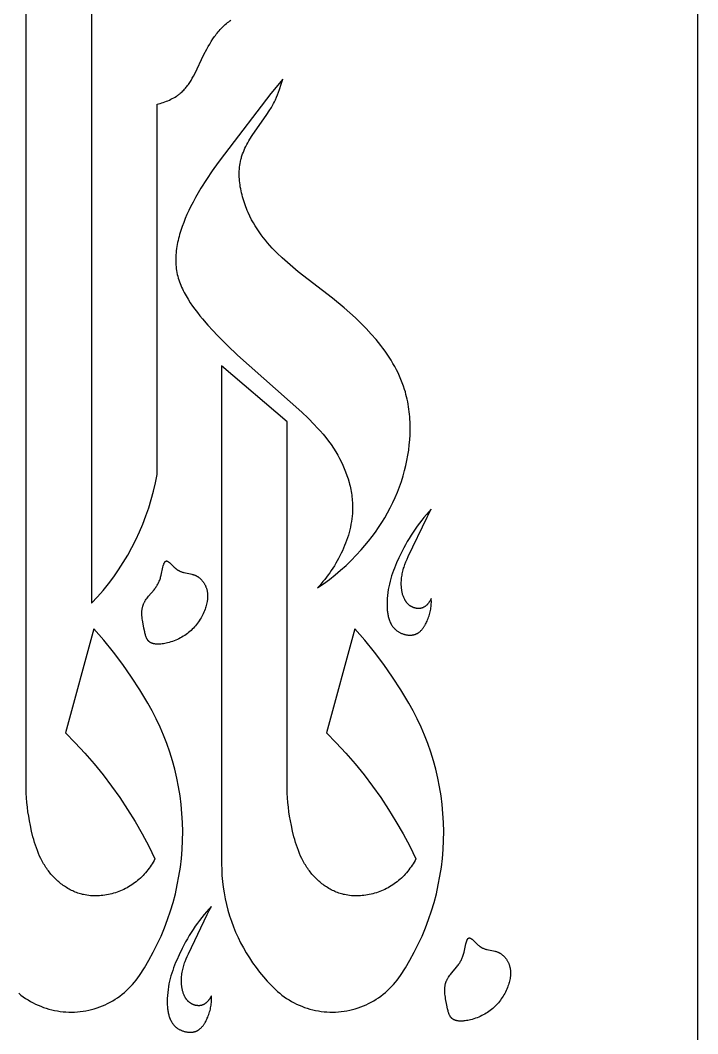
# Model space of a CAD drawing. Header units: millimetres. Extents: x 2992 to 3992, y 321 to 2321.
# Drawn here: x 3636 to 3992, y 1282 to 1815 of the extents above; entities that cross this region are included whole.
import ezdxf

# ---------------------------------------------------------------- set-up
doc = ezdxf.new("R2010")
doc.units = ezdxf.units.MM
doc.layers.add('Layer 05', color=12, linetype='Continuous', true_color=0xde0000)

msp = doc.modelspace()

# ---------------------------------------------------------------- linework, layer by layer
at = {"layer": 'Layer 05'}
for points in [[(2992.09, 320.55), (3992.09, 320.55), (3992.09, 2320.55), (2992.09, 2320.55)], [(3712.9, 1530.65), (3712.91, 1530.65), (3712.93, 1530.65), (3712.94, 1530.65), (3712.96, 1530.65), (3712.97, 1530.65), (3712.99, 1530.65), (3713, 1530.65), (3713.02, 1530.65), (3713.05, 1530.65), (3713.08, 1530.65), (3713.11, 1530.65), (3713.14, 1530.64), (3713.17, 1530.64), (3713.2, 1530.63), (3713.24, 1530.63), (3713.27, 1530.62), (3713.3, 1530.61), (3713.33, 1530.6), (3713.37, 1530.59), (3713.4, 1530.58), (3713.44, 1530.56), (3713.47, 1530.55), (3713.5, 1530.54), (3713.54, 1530.52), (3713.57, 1530.5), (3713.61, 1530.49), (3713.68, 1530.45), (3713.75, 1530.41), (3713.82, 1530.37), (3713.9, 1530.32), (3713.97, 1530.27), (3714.05, 1530.22), (3714.12, 1530.16), (3714.28, 1530.04), (3714.43, 1529.91), (3714.6, 1529.78), (3714.93, 1529.48), (3717.13, 1527.32), (3717.53, 1526.97), (3717.73, 1526.79), (3717.93, 1526.63), (3718.13, 1526.47), (3718.34, 1526.31), (3718.5, 1526.19), (3718.66, 1526.08), (3718.82, 1525.97), (3718.99, 1525.87), (3719.15, 1525.77), (3719.32, 1525.67), (3719.48, 1525.58), (3719.65, 1525.5), (3719.81, 1525.41), (3719.98, 1525.33), (3720.31, 1525.18), (3720.65, 1525.04), (3720.98, 1524.92), (3721.32, 1524.8), (3721.66, 1524.7), (3721.99, 1524.6), (3722.33, 1524.52), (3723.01, 1524.36), (3725.67, 1523.84), (3726.32, 1523.7), (3726.64, 1523.62), (3726.96, 1523.53), (3727.27, 1523.44), (3727.58, 1523.34), (3727.89, 1523.23), (3728.04, 1523.17), (3728.19, 1523.11), (3728.34, 1523.04), (3728.49, 1522.97), (3728.64, 1522.9), (3728.79, 1522.83), (3729.01, 1522.71), (3729.23, 1522.58), (3729.45, 1522.44), (3729.67, 1522.3), (3729.88, 1522.15), (3730.09, 1521.99), (3730.3, 1521.82), (3730.5, 1521.65), (3730.7, 1521.48), (3730.9, 1521.29), (3731.09, 1521.1), (3731.28, 1520.91), (3731.46, 1520.71), (3731.64, 1520.51), (3731.82, 1520.3), (3731.99, 1520.08), (3732.16, 1519.86), (3732.32, 1519.64), (3732.48, 1519.41), (3732.63, 1519.18), (3732.78, 1518.95), (3732.92, 1518.71), (3733.06, 1518.47), (3733.2, 1518.23), (3733.32, 1517.98), (3733.45, 1517.73), (3733.56, 1517.48), (3733.67, 1517.23), (3733.78, 1516.97), (3733.88, 1516.71), (3733.97, 1516.46), (3734.06, 1516.2), (3734.16, 1515.86), (3734.25, 1515.53), (3734.33, 1515.19), (3734.41, 1514.85), (3734.47, 1514.51), (3734.52, 1514.17), (3734.57, 1513.83), (3734.6, 1513.49), (3734.63, 1513.15), (3734.65, 1512.8), (3734.65, 1512.46), (3734.66, 1512.12), (3734.65, 1511.77), (3734.63, 1511.43), (3734.61, 1511.08), (3734.58, 1510.74), (3734.55, 1510.4), (3734.5, 1510.05), (3734.45, 1509.71), (3734.4, 1509.37), (3734.27, 1508.68), (3734.11, 1508), (3733.93, 1507.32), (3733.74, 1506.65), (3733.52, 1505.98), (3733.29, 1505.32), (3732.99, 1504.53), (3732.67, 1503.74), (3732.32, 1502.97), (3731.96, 1502.21), (3731.57, 1501.47), (3731.16, 1500.73), (3730.73, 1500.01), (3730.28, 1499.3), (3729.81, 1498.61), (3729.32, 1497.93), (3728.81, 1497.27), (3728.28, 1496.62), (3727.72, 1495.99), (3727.15, 1495.37), (3726.56, 1494.77), (3725.95, 1494.19), (3725.31, 1493.63), (3724.66, 1493.08), (3723.99, 1492.56), (3723.3, 1492.05), (3722.59, 1491.56), (3721.86, 1491.1), (3721.12, 1490.65), (3720.35, 1490.22), (3719.57, 1489.82), (3718.77, 1489.44), (3717.95, 1489.08), (3717.11, 1488.75), (3716.25, 1488.43), (3715.38, 1488.15), (3714.49, 1487.88), (3713.58, 1487.64), (3712.89, 1487.48), (3712.2, 1487.34), (3711.51, 1487.22), (3710.82, 1487.11), (3710.13, 1487.03), (3709.79, 1487), (3709.45, 1486.98), (3709.11, 1486.96), (3708.78, 1486.95), (3708.45, 1486.95), (3708.13, 1486.96), (3707.8, 1486.97), (3707.49, 1487), (3707.18, 1487.03), (3706.87, 1487.07), (3706.72, 1487.1), (3706.57, 1487.12), (3706.42, 1487.15), (3706.28, 1487.19), (3706.14, 1487.22), (3705.99, 1487.26), (3705.85, 1487.3), (3705.72, 1487.34), (3705.58, 1487.38), (3705.44, 1487.43), (3705.31, 1487.48), (3705.18, 1487.54), (3705.05, 1487.59), (3704.93, 1487.65), (3704.8, 1487.71), (3704.68, 1487.78), (3704.56, 1487.85), (3704.45, 1487.92), (3704.33, 1487.99), (3704.22, 1488.07), (3704.11, 1488.15), (3704.01, 1488.23), (3703.9, 1488.32), (3703.8, 1488.41), (3703.73, 1488.48), (3703.66, 1488.55), (3703.58, 1488.63), (3703.51, 1488.7), (3703.45, 1488.78), (3703.38, 1488.86), (3703.31, 1488.94), (3703.25, 1489.02), (3703.19, 1489.11), (3703.12, 1489.2), (3703.06, 1489.28), (3703.01, 1489.37), (3702.89, 1489.56), (3702.78, 1489.74), (3702.68, 1489.94), (3702.58, 1490.14), (3702.49, 1490.35), (3702.4, 1490.56), (3702.31, 1490.77), (3702.23, 1490.99), (3702.15, 1491.21), (3702.08, 1491.44), (3701.93, 1491.9), (3701.8, 1492.38), (3701.68, 1492.86), (3701.57, 1493.36), (3701.17, 1495.38), (3700.55, 1498.72), (3700.43, 1499.54), (3700.31, 1500.35), (3700.22, 1501.15), (3700.16, 1501.94), (3700.13, 1502.33), (3700.12, 1502.72), (3700.11, 1503.11), (3700.11, 1503.49), (3700.12, 1503.87), (3700.14, 1504.25), (3700.16, 1504.63), (3700.2, 1505), (3700.25, 1505.37), (3700.31, 1505.74), (3700.38, 1506.1), (3700.46, 1506.46), (3700.55, 1506.82), (3700.61, 1507), (3700.66, 1507.17), (3700.72, 1507.35), (3700.78, 1507.52), (3700.85, 1507.7), (3700.91, 1507.87), (3701.03, 1508.15), (3701.16, 1508.42), (3701.29, 1508.7), (3701.44, 1508.97), (3701.59, 1509.24), (3701.74, 1509.51), (3701.91, 1509.77), (3702.08, 1510.04), (3702.43, 1510.56), (3702.81, 1511.08), (3703.2, 1511.59), (3703.6, 1512.1), (3706.48, 1515.54), (3706.86, 1516.03), (3707.15, 1516.41), (3707.43, 1516.8), (3707.69, 1517.19), (3707.95, 1517.58), (3708.19, 1517.98), (3708.42, 1518.39), (3708.65, 1518.81), (3708.86, 1519.24), (3709.07, 1519.68), (3709.26, 1520.13), (3709.45, 1520.6), (3709.63, 1521.09), (3709.8, 1521.6), (3709.96, 1522.13), (3710.11, 1522.68), (3710.26, 1523.25), (3711.19, 1527.47), (3711.33, 1528.03), (3711.48, 1528.55), (3711.56, 1528.79), (3711.64, 1529.03), (3711.72, 1529.25), (3711.77, 1529.36), (3711.81, 1529.46), (3711.85, 1529.56), (3711.9, 1529.66), (3711.95, 1529.75), (3711.99, 1529.84), (3712.04, 1529.92), (3712.09, 1530), (3712.14, 1530.08), (3712.17, 1530.12), (3712.19, 1530.15), (3712.22, 1530.19), (3712.24, 1530.22), (3712.27, 1530.25), (3712.3, 1530.28), (3712.32, 1530.31), (3712.35, 1530.34), (3712.38, 1530.37), (3712.41, 1530.4), (3712.44, 1530.42), (3712.46, 1530.45), (3712.49, 1530.47), (3712.52, 1530.49), (3712.55, 1530.51), (3712.57, 1530.52), (3712.58, 1530.53), (3712.6, 1530.54), (3712.61, 1530.55), (3712.63, 1530.56), (3712.64, 1530.56), (3712.66, 1530.57), (3712.67, 1530.58), (3712.69, 1530.59), (3712.7, 1530.59), (3712.72, 1530.6), (3712.73, 1530.6), (3712.75, 1530.61), (3712.77, 1530.62), (3712.78, 1530.62), (3712.8, 1530.63), (3712.81, 1530.63), (3712.83, 1530.63), (3712.85, 1530.64), (3712.86, 1530.64), (3712.88, 1530.64)], [(3872.01, 1332.67), (3872.02, 1332.67), (3872.04, 1332.67), (3872.05, 1332.67), (3872.07, 1332.67), (3872.08, 1332.67), (3872.1, 1332.67), (3872.11, 1332.67), (3872.13, 1332.67), (3872.16, 1332.67), (3872.19, 1332.67), (3872.22, 1332.67), (3872.25, 1332.66), (3872.28, 1332.66), (3872.31, 1332.65), (3872.35, 1332.65), (3872.38, 1332.64), (3872.41, 1332.63), (3872.44, 1332.62), (3872.48, 1332.61), (3872.51, 1332.6), (3872.55, 1332.58), (3872.58, 1332.57), (3872.61, 1332.56), (3872.65, 1332.54), (3872.68, 1332.52), (3872.72, 1332.51), (3872.79, 1332.47), (3872.86, 1332.43), (3872.93, 1332.39), (3873.01, 1332.34), (3873.08, 1332.29), (3873.16, 1332.24), (3873.23, 1332.18), (3873.39, 1332.06), (3873.54, 1331.93), (3873.71, 1331.8), (3874.04, 1331.5), (3876.24, 1329.34), (3876.64, 1328.99), (3876.84, 1328.81), (3877.04, 1328.65), (3877.24, 1328.49), (3877.45, 1328.33), (3877.61, 1328.21), (3877.77, 1328.1), (3877.93, 1327.99), (3878.1, 1327.89), (3878.26, 1327.79), (3878.43, 1327.7), (3878.59, 1327.6), (3878.76, 1327.52), (3878.92, 1327.43), (3879.09, 1327.35), (3879.42, 1327.2), (3879.76, 1327.06), (3880.09, 1326.94), (3880.43, 1326.83), (3880.77, 1326.72), (3881.1, 1326.62), (3881.44, 1326.54), (3882.12, 1326.38), (3884.78, 1325.86), (3885.43, 1325.72), (3885.75, 1325.64), (3886.07, 1325.55), (3886.38, 1325.46), (3886.69, 1325.36), (3887, 1325.25), (3887.15, 1325.19), (3887.3, 1325.13), (3887.45, 1325.06), (3887.6, 1324.99), (3887.75, 1324.92), (3887.9, 1324.85), (3888.12, 1324.73), (3888.34, 1324.6), (3888.56, 1324.46), (3888.78, 1324.32), (3888.99, 1324.17), (3889.2, 1324.01), (3889.41, 1323.84), (3889.61, 1323.67), (3889.81, 1323.5), (3890.01, 1323.31), (3890.2, 1323.12), (3890.39, 1322.93), (3890.57, 1322.73), (3890.75, 1322.53), (3890.93, 1322.32), (3891.1, 1322.1), (3891.27, 1321.88), (3891.43, 1321.66), (3891.59, 1321.43), (3891.74, 1321.2), (3891.89, 1320.97), (3892.03, 1320.73), (3892.17, 1320.49), (3892.31, 1320.25), (3892.43, 1320), (3892.56, 1319.75), (3892.67, 1319.5), (3892.78, 1319.25), (3892.89, 1318.99), (3892.99, 1318.73), (3893.08, 1318.48), (3893.17, 1318.22), (3893.27, 1317.88), (3893.36, 1317.55), (3893.44, 1317.21), (3893.52, 1316.87), (3893.58, 1316.53), (3893.63, 1316.19), (3893.68, 1315.85), (3893.71, 1315.51), (3893.74, 1315.17), (3893.76, 1314.82), (3893.76, 1314.48), (3893.77, 1314.14), (3893.76, 1313.79), (3893.74, 1313.45), (3893.72, 1313.1), (3893.69, 1312.76), (3893.66, 1312.42), (3893.61, 1312.07), (3893.56, 1311.73), (3893.51, 1311.39), (3893.38, 1310.7), (3893.22, 1310.02), (3893.04, 1309.34), (3892.85, 1308.67), (3892.63, 1308), (3892.4, 1307.34), (3892.1, 1306.55), (3891.78, 1305.76), (3891.43, 1304.99), (3891.07, 1304.23), (3890.68, 1303.49), (3890.27, 1302.75), (3889.84, 1302.03), (3889.39, 1301.32), (3888.92, 1300.63), (3888.43, 1299.95), (3887.92, 1299.29), (3887.39, 1298.64), (3886.83, 1298.01), (3886.26, 1297.39), (3885.67, 1296.79), (3885.06, 1296.21), (3884.42, 1295.65), (3883.77, 1295.1), (3883.1, 1294.58), (3882.41, 1294.07), (3881.7, 1293.58), (3880.97, 1293.12), (3880.23, 1292.67), (3879.46, 1292.24), (3878.68, 1291.84), (3877.88, 1291.46), (3877.06, 1291.1), (3876.22, 1290.77), (3875.36, 1290.45), (3874.49, 1290.17), (3873.6, 1289.9), (3872.69, 1289.66), (3872, 1289.5), (3871.31, 1289.36), (3870.62, 1289.24), (3869.93, 1289.13), (3869.24, 1289.05), (3868.9, 1289.02), (3868.56, 1289), (3868.22, 1288.98), (3867.89, 1288.97), (3867.56, 1288.97), (3867.24, 1288.98), (3866.91, 1288.99), (3866.6, 1289.02), (3866.29, 1289.05), (3865.98, 1289.09), (3865.83, 1289.12), (3865.68, 1289.14), (3865.53, 1289.17), (3865.39, 1289.21), (3865.25, 1289.24), (3865.1, 1289.28), (3864.96, 1289.32), (3864.82, 1289.36), (3864.69, 1289.4), (3864.55, 1289.45), (3864.42, 1289.5), (3864.29, 1289.56), (3864.16, 1289.61), (3864.04, 1289.67), (3863.91, 1289.73), (3863.79, 1289.8), (3863.67, 1289.87), (3863.56, 1289.94), (3863.44, 1290.01), (3863.33, 1290.09), (3863.22, 1290.17), (3863.12, 1290.25), (3863.01, 1290.34), (3862.91, 1290.43), (3862.84, 1290.5), (3862.77, 1290.57), (3862.69, 1290.65), (3862.62, 1290.72), (3862.56, 1290.8), (3862.49, 1290.88), (3862.42, 1290.96), (3862.36, 1291.04), (3862.3, 1291.13), (3862.23, 1291.22), (3862.17, 1291.3), (3862.12, 1291.39), (3862, 1291.58), (3861.89, 1291.77), (3861.79, 1291.96), (3861.69, 1292.16), (3861.6, 1292.37), (3861.51, 1292.58), (3861.42, 1292.79), (3861.34, 1293.01), (3861.26, 1293.23), (3861.19, 1293.46), (3861.04, 1293.92), (3860.91, 1294.4), (3860.79, 1294.89), (3860.68, 1295.38), (3860.28, 1297.4), (3859.66, 1300.74), (3859.54, 1301.56), (3859.42, 1302.37), (3859.33, 1303.17), (3859.27, 1303.96), (3859.24, 1304.35), (3859.23, 1304.74), (3859.22, 1305.13), (3859.22, 1305.51), (3859.23, 1305.89), (3859.25, 1306.27), (3859.27, 1306.65), (3859.31, 1307.02), (3859.36, 1307.39), (3859.42, 1307.76), (3859.49, 1308.12), (3859.57, 1308.48), (3859.66, 1308.84), (3859.72, 1309.02), (3859.77, 1309.19), (3859.83, 1309.37), (3859.89, 1309.54), (3859.96, 1309.72), (3860.02, 1309.89), (3860.14, 1310.17), (3860.27, 1310.44), (3860.4, 1310.72), (3860.55, 1310.99), (3860.7, 1311.26), (3860.85, 1311.53), (3861.02, 1311.79), (3861.19, 1312.06), (3861.54, 1312.58), (3861.92, 1313.1), (3862.31, 1313.61), (3862.71, 1314.12), (3865.59, 1317.56), (3865.97, 1318.05), (3866.26, 1318.43), (3866.54, 1318.82), (3866.8, 1319.21), (3867.05, 1319.6), (3867.3, 1320), (3867.53, 1320.41), (3867.76, 1320.83), (3867.97, 1321.26), (3868.18, 1321.7), (3868.37, 1322.15), (3868.56, 1322.62), (3868.74, 1323.11), (3868.91, 1323.62), (3869.07, 1324.15), (3869.22, 1324.7), (3869.37, 1325.27), (3870.3, 1329.49), (3870.44, 1330.05), (3870.59, 1330.57), (3870.67, 1330.81), (3870.75, 1331.05), (3870.83, 1331.27), (3870.88, 1331.38), (3870.92, 1331.48), (3870.96, 1331.58), (3871.01, 1331.68), (3871.06, 1331.77), (3871.1, 1331.86), (3871.15, 1331.94), (3871.2, 1332.02), (3871.25, 1332.1), (3871.28, 1332.14), (3871.3, 1332.17), (3871.33, 1332.21), (3871.35, 1332.24), (3871.38, 1332.27), (3871.41, 1332.3), (3871.43, 1332.33), (3871.46, 1332.36), (3871.49, 1332.39), (3871.52, 1332.42), (3871.55, 1332.44), (3871.57, 1332.47), (3871.6, 1332.49), (3871.63, 1332.51), (3871.66, 1332.53), (3871.68, 1332.54), (3871.69, 1332.55), (3871.71, 1332.56), (3871.72, 1332.57), (3871.74, 1332.58), (3871.75, 1332.58), (3871.77, 1332.59), (3871.78, 1332.6), (3871.8, 1332.61), (3871.81, 1332.61), (3871.83, 1332.62), (3871.84, 1332.62), (3871.86, 1332.63), (3871.88, 1332.64), (3871.89, 1332.64), (3871.91, 1332.65), (3871.92, 1332.65), (3871.94, 1332.65), (3871.96, 1332.66), (3871.97, 1332.66), (3871.99, 1332.66)]]:
    msp.add_lwpolyline(points, close=True, dxfattribs=at)
for points in [[(3673.69, 1927.74), (3673.69, 1508.44)], [(3639.29, 1411.04), (3639.29, 1913.46)], [(3708.09, 1770.54), (3708.91, 1770.75), (3709.73, 1770.98), (3710.54, 1771.23), (3711.36, 1771.5), (3712.16, 1771.79), (3712.97, 1772.09), (3713.76, 1772.42), (3714.55, 1772.76), (3715.32, 1773.13), (3716.08, 1773.52), (3716.83, 1773.93), (3717.55, 1774.35), (3718.27, 1774.81), (3718.62, 1775.04), (3718.96, 1775.28), (3719.3, 1775.53), (3719.63, 1775.78), (3719.96, 1776.03), (3720.28, 1776.3), (3720.76, 1776.71), (3721.23, 1777.13), (3721.68, 1777.57), (3722.12, 1778.02), (3722.55, 1778.49), (3722.97, 1778.96), (3723.37, 1779.45), (3723.77, 1779.94), (3724.15, 1780.45), (3724.53, 1780.96), (3724.89, 1781.48), (3725.25, 1782.01), (3725.94, 1783.1), (3726.6, 1784.22), (3727.24, 1785.36), (3727.85, 1786.52), (3732.71, 1796.61), (3734.17, 1799.44), (3734.94, 1800.83), (3735.73, 1802.19), (3736.54, 1803.53), (3737.39, 1804.84), (3738.27, 1806.11), (3738.73, 1806.74), (3739.2, 1807.35), (3739.67, 1807.96), (3740.16, 1808.55), (3740.66, 1809.14), (3741.17, 1809.72), (3741.69, 1810.28), (3742.22, 1810.83), (3742.77, 1811.37), (3743.33, 1811.9), (3743.9, 1812.41), (3744.49, 1812.91), (3745.09, 1813.4), (3745.71, 1813.87), (3746.3, 1814.3), (3746.9, 1814.72)], [(3774.06, 1783.79), (3767.87, 1776.21), (3743.42, 1744.35), (3740.2, 1739.99), (3737.05, 1735.57), (3734, 1731.05), (3731.08, 1726.42), (3729.67, 1724.04), (3728.3, 1721.63), (3726.97, 1719.17), (3725.69, 1716.66), (3724.72, 1714.66), (3723.79, 1712.63), (3722.91, 1710.57), (3722.07, 1708.49), (3721.29, 1706.39), (3720.57, 1704.28), (3719.92, 1702.16), (3719.63, 1701.1), (3719.35, 1700.03), (3719.1, 1698.96), (3718.86, 1697.9), (3718.65, 1696.83), (3718.47, 1695.76), (3718.3, 1694.7), (3718.16, 1693.63), (3718.05, 1692.57), (3717.97, 1691.51), (3717.91, 1690.45), (3717.88, 1689.39), (3717.87, 1688.34), (3717.9, 1687.29), (3717.96, 1686.25), (3718.05, 1685.21), (3718.17, 1684.18), (3718.33, 1683.15), (3718.51, 1682.17), (3718.72, 1681.19), (3718.97, 1680.21), (3719.24, 1679.25), (3719.53, 1678.29), (3719.86, 1677.33), (3720.21, 1676.38), (3720.59, 1675.44), (3720.99, 1674.5), (3721.41, 1673.57), (3721.86, 1672.64), (3722.32, 1671.72), (3722.81, 1670.8), (3723.32, 1669.89), (3723.85, 1668.99), (3724.39, 1668.09), (3725.53, 1666.31), (3726.73, 1664.56), (3727.99, 1662.83), (3729.28, 1661.12), (3730.62, 1659.43), (3731.99, 1657.77), (3734.8, 1654.53), (3737.31, 1651.74), (3739.86, 1649.03), (3745.02, 1643.79), (3750.28, 1638.75), (3784.14, 1608.74), (3787.46, 1605.58), (3790.68, 1602.32), (3792.25, 1600.65), (3793.78, 1598.94), (3795.27, 1597.21), (3796.71, 1595.43), (3798.11, 1593.62), (3799.46, 1591.77), (3800.75, 1589.87), (3801.98, 1587.92), (3802.97, 1586.25), (3803.91, 1584.55), (3804.8, 1582.82), (3805.64, 1581.05), (3806.42, 1579.27), (3807.15, 1577.46), (3807.82, 1575.62), (3808.43, 1573.77), (3808.97, 1571.9), (3809.22, 1570.96), (3809.45, 1570.02), (3809.66, 1569.07), (3809.86, 1568.12), (3810.04, 1567.17), (3810.2, 1566.21), (3810.34, 1565.26), (3810.46, 1564.3), (3810.56, 1563.34), (3810.65, 1562.38), (3810.71, 1561.41), (3810.76, 1560.45), (3810.78, 1559.49), (3810.79, 1558.52), (3810.76, 1557.08), (3810.68, 1555.64), (3810.56, 1554.21), (3810.39, 1552.77), (3810.19, 1551.34), (3809.94, 1549.91), (3809.65, 1548.49), (3809.32, 1547.07), (3808.96, 1545.66), (3808.56, 1544.26), (3808.12, 1542.86), (3807.64, 1541.47), (3807.14, 1540.09), (3806.6, 1538.72), (3806.02, 1537.36), (3805.42, 1536.01), (3804.79, 1534.67), (3804.12, 1533.35), (3803.43, 1532.04), (3802.72, 1530.74), (3801.97, 1529.46), (3801.21, 1528.19), (3800.42, 1526.94), (3799.6, 1525.71), (3798.77, 1524.5), (3797.91, 1523.3), (3797.03, 1522.12), (3796.14, 1520.97), (3795.23, 1519.83), (3794.3, 1518.72), (3793.35, 1517.62), (3792.4, 1516.55)], [(3792.4, 1516.55), (3795.53, 1518.7), (3798.59, 1520.96), (3801.58, 1523.31), (3804.5, 1525.76), (3807.33, 1528.31), (3810.08, 1530.95), (3812.75, 1533.68), (3815.32, 1536.5), (3817.27, 1538.77), (3819.16, 1541.08), (3820.99, 1543.45), (3822.76, 1545.86), (3824.46, 1548.32), (3826.09, 1550.83), (3827.65, 1553.38), (3829.14, 1555.98), (3830.55, 1558.62), (3831.89, 1561.3), (3833.14, 1564.03), (3834.31, 1566.79), (3835.4, 1569.59), (3836.4, 1572.44), (3837.31, 1575.31), (3838.12, 1578.23), (3838.77, 1580.86), (3839.35, 1583.51), (3839.84, 1586.18), (3840.25, 1588.87), (3840.58, 1591.57), (3840.82, 1594.27), (3840.98, 1596.97), (3841.05, 1599.67), (3841.02, 1602.37), (3840.98, 1603.71), (3840.91, 1605.05), (3840.81, 1606.39), (3840.69, 1607.72), (3840.55, 1609.05), (3840.38, 1610.37), (3840.19, 1611.68), (3839.97, 1612.99), (3839.73, 1614.29), (3839.46, 1615.59), (3839.17, 1616.87), (3838.84, 1618.15), (3838.5, 1619.42), (3838.12, 1620.67), (3837.54, 1622.47), (3836.9, 1624.24), (3836.21, 1625.99), (3835.47, 1627.72), (3834.67, 1629.42), (3833.83, 1631.11), (3832.95, 1632.78), (3832.01, 1634.43), (3831.04, 1636.06), (3830.02, 1637.67), (3828.97, 1639.26), (3827.87, 1640.83), (3826.74, 1642.38), (3825.57, 1643.91), (3824.37, 1645.43), (3823.13, 1646.93), (3820.57, 1649.87), (3817.9, 1652.74), (3815.13, 1655.55), (3812.27, 1658.29), (3809.34, 1660.97), (3806.34, 1663.59), (3800.22, 1668.65), (3782.28, 1682.59), (3779.39, 1684.94), (3776.57, 1687.34), (3773.83, 1689.81), (3771.17, 1692.34), (3769.88, 1693.64), (3768.62, 1694.97), (3767.38, 1696.32), (3766.17, 1697.69), (3765, 1699.1), (3763.86, 1700.54), (3762.75, 1702.01), (3761.68, 1703.51), (3760.64, 1705.05), (3759.64, 1706.63), (3758.69, 1708.25), (3757.77, 1709.91), (3756.81, 1711.8), (3755.9, 1713.75), (3755.47, 1714.73), (3755.06, 1715.73), (3754.67, 1716.74), (3754.29, 1717.75), (3753.93, 1718.77), (3753.59, 1719.8), (3753.27, 1720.83), (3752.98, 1721.87), (3752.7, 1722.91), (3752.44, 1723.95), (3752.21, 1725), (3752, 1726.05), (3751.82, 1727.1), (3751.66, 1728.15), (3751.52, 1729.19), (3751.41, 1730.24), (3751.33, 1731.29), (3751.28, 1732.33), (3751.25, 1733.37), (3751.25, 1734.4), (3751.28, 1735.43), (3751.34, 1736.45), (3751.43, 1737.47), (3751.56, 1738.47), (3751.71, 1739.47), (3751.9, 1740.46), (3752.12, 1741.44), (3752.24, 1741.93), (3752.37, 1742.41), (3752.52, 1742.92), (3752.68, 1743.44), (3752.85, 1743.94), (3753.02, 1744.45), (3753.41, 1745.45), (3753.82, 1746.44), (3754.27, 1747.42), (3754.74, 1748.39), (3755.24, 1749.35), (3755.77, 1750.31), (3756.32, 1751.25), (3756.89, 1752.19), (3758.08, 1754.06), (3765.8, 1765.13), (3767.02, 1767.01), (3768.18, 1768.92), (3768.73, 1769.89), (3769.26, 1770.87), (3769.77, 1771.85), (3770.24, 1772.85), (3770.83, 1774.18), (3771.37, 1775.52), (3771.88, 1776.88), (3772.35, 1778.25), (3773.23, 1781.01), (3774.06, 1783.79)], [(3708.09, 1576.15), (3708.09, 1770.54)], [(3741.98, 1633.2), (3741.98, 1371.56)], [(3776.38, 1603.82), (3741.98, 1633.2)], [(3776.38, 1411.04), (3776.38, 1603.82)], [(3673.69, 1508.44), (3676.77, 1511.76), (3679.74, 1515.19), (3682.58, 1518.72), (3685.3, 1522.35), (3687.89, 1526.07), (3690.36, 1529.87), (3692.68, 1533.76), (3694.88, 1537.73), (3696.93, 1541.77), (3698.84, 1545.88), (3700.61, 1550.05), (3702.23, 1554.29), (3703.7, 1558.57), (3705.03, 1562.91), (3706.2, 1567.29), (3707.22, 1571.7), (3708.09, 1576.15)], [(3852.1, 1557.83), (3850.8, 1556.43), (3849.53, 1554.99), (3848.29, 1553.52), (3847.08, 1552.02), (3845.91, 1550.5), (3844.77, 1548.94), (3843.66, 1547.37), (3842.58, 1545.77), (3841.54, 1544.14), (3840.52, 1542.5), (3839.54, 1540.84), (3838.59, 1539.17), (3837.67, 1537.48), (3836.79, 1535.78), (3835.11, 1532.34), (3833.9, 1529.66), (3833.32, 1528.31), (3832.78, 1526.94), (3832.26, 1525.57), (3831.77, 1524.19), (3831.31, 1522.8), (3830.88, 1521.39), (3830.49, 1519.97), (3830.14, 1518.53), (3829.82, 1517.07), (3829.55, 1515.59), (3829.32, 1514.1), (3829.14, 1512.58), (3829, 1511.03), (3828.92, 1509.47), (3828.89, 1508.39), (3828.89, 1507.3), (3828.92, 1506.22), (3828.98, 1505.13), (3829.03, 1504.59), (3829.09, 1504.06), (3829.16, 1503.52), (3829.24, 1502.99), (3829.33, 1502.47), (3829.43, 1501.95), (3829.55, 1501.43), (3829.67, 1500.92), (3829.81, 1500.42), (3829.97, 1499.93), (3830.14, 1499.44), (3830.32, 1498.97), (3830.42, 1498.73), (3830.52, 1498.5), (3830.63, 1498.27), (3830.74, 1498.04), (3830.85, 1497.82), (3830.97, 1497.59), (3831.09, 1497.37), (3831.22, 1497.16), (3831.35, 1496.94), (3831.48, 1496.73), (3831.62, 1496.53), (3831.76, 1496.32), (3831.91, 1496.12), (3832.06, 1495.92), (3832.22, 1495.73), (3832.38, 1495.54), (3832.55, 1495.35), (3832.72, 1495.17), (3832.89, 1494.99), (3833.07, 1494.81), (3833.26, 1494.64), (3833.45, 1494.47), (3833.65, 1494.31), (3833.85, 1494.15), (3834.11, 1493.95), (3834.39, 1493.76), (3834.67, 1493.57), (3834.96, 1493.4), (3835.25, 1493.23), (3835.55, 1493.06), (3835.86, 1492.91), (3836.17, 1492.77), (3836.49, 1492.63), (3836.81, 1492.5), (3837.14, 1492.38), (3837.47, 1492.27), (3837.8, 1492.17), (3838.13, 1492.08), (3838.47, 1492), (3838.81, 1491.92), (3839.15, 1491.86), (3839.49, 1491.81), (3839.82, 1491.77), (3840.16, 1491.74), (3840.5, 1491.72), (3840.84, 1491.71), (3841.17, 1491.71), (3841.51, 1491.72), (3841.67, 1491.73), (3841.83, 1491.75), (3842, 1491.76), (3842.16, 1491.78), (3842.32, 1491.81), (3842.48, 1491.83), (3842.64, 1491.86), (3842.8, 1491.89), (3842.96, 1491.93), (3843.12, 1491.97), (3843.27, 1492.01), (3843.42, 1492.05), (3843.58, 1492.1), (3843.73, 1492.15), (3843.88, 1492.2), (3844.02, 1492.26), (3844.16, 1492.32), (3844.3, 1492.38), (3844.43, 1492.44), (3844.56, 1492.5), (3844.69, 1492.57), (3844.82, 1492.64), (3844.95, 1492.71), (3845.08, 1492.79), (3845.2, 1492.87), (3845.33, 1492.95), (3845.45, 1493.03), (3845.57, 1493.11), (3845.69, 1493.2), (3845.81, 1493.29), (3846.04, 1493.48), (3846.27, 1493.67), (3846.49, 1493.87), (3846.71, 1494.08), (3846.93, 1494.3), (3847.13, 1494.53), (3847.34, 1494.76), (3847.53, 1495), (3847.73, 1495.24), (3847.92, 1495.49), (3848.1, 1495.75), (3848.28, 1496.01), (3848.45, 1496.28), (3848.62, 1496.55), (3848.79, 1496.82), (3849.11, 1497.38), (3849.41, 1497.95), (3849.69, 1498.53), (3849.96, 1499.12), (3850.21, 1499.71), (3850.49, 1500.41), (3850.75, 1501.1), (3850.99, 1501.8), (3851.2, 1502.49), (3851.4, 1503.19), (3851.57, 1503.89), (3851.72, 1504.59), (3851.85, 1505.29), (3851.96, 1506), (3852.05, 1506.7), (3852.11, 1507.4), (3852.15, 1508.11), (3852.17, 1508.81), (3852.17, 1509.52), (3852.15, 1510.23), (3852.1, 1510.94)], [(3852.1, 1510.94), (3852.01, 1510.73), (3851.91, 1510.53), (3851.8, 1510.33), (3851.69, 1510.13), (3851.58, 1509.93), (3851.46, 1509.73), (3851.34, 1509.53), (3851.21, 1509.33), (3851.08, 1509.14), (3850.95, 1508.95), (3850.81, 1508.76), (3850.67, 1508.57), (3850.52, 1508.39), (3850.37, 1508.21), (3850.22, 1508.03), (3850.06, 1507.86), (3849.9, 1507.69), (3849.74, 1507.53), (3849.57, 1507.37), (3849.39, 1507.22), (3849.22, 1507.07), (3849.04, 1506.93), (3848.86, 1506.79), (3848.67, 1506.67), (3848.48, 1506.54), (3848.29, 1506.43), (3848.19, 1506.37), (3848.09, 1506.32), (3847.99, 1506.27), (3847.89, 1506.22), (3847.79, 1506.17), (3847.69, 1506.13), (3847.59, 1506.08), (3847.49, 1506.04), (3847.38, 1506), (3847.28, 1505.97), (3847.17, 1505.93), (3847.07, 1505.9), (3846.89, 1505.85), (3846.72, 1505.81), (3846.54, 1505.78), (3846.37, 1505.74), (3846.19, 1505.72), (3846.01, 1505.7), (3845.83, 1505.69), (3845.64, 1505.68), (3845.46, 1505.67), (3845.28, 1505.68), (3845.09, 1505.68), (3844.91, 1505.7), (3844.73, 1505.71), (3844.54, 1505.73), (3844.36, 1505.76), (3844.17, 1505.79), (3843.99, 1505.83), (3843.81, 1505.87), (3843.63, 1505.91), (3843.44, 1505.96), (3843.26, 1506.01), (3843.09, 1506.07), (3842.91, 1506.13), (3842.73, 1506.19), (3842.56, 1506.26), (3842.39, 1506.33), (3842.22, 1506.41), (3842.05, 1506.49), (3841.88, 1506.57), (3841.72, 1506.66), (3841.56, 1506.75), (3841.4, 1506.84), (3841.23, 1506.95), (3841.06, 1507.07), (3840.89, 1507.18), (3840.73, 1507.3), (3840.57, 1507.43), (3840.41, 1507.55), (3840.26, 1507.68), (3840.11, 1507.82), (3839.96, 1507.96), (3839.82, 1508.1), (3839.68, 1508.24), (3839.55, 1508.39), (3839.41, 1508.54), (3839.28, 1508.7), (3839.16, 1508.85), (3839.04, 1509.01), (3838.92, 1509.18), (3838.8, 1509.34), (3838.69, 1509.51), (3838.58, 1509.68), (3838.47, 1509.86), (3838.36, 1510.03), (3838.26, 1510.21), (3838.17, 1510.39), (3837.98, 1510.76), (3837.8, 1511.14), (3837.64, 1511.52), (3837.48, 1511.91), (3837.34, 1512.31), (3837.21, 1512.72), (3837.09, 1513.13), (3836.98, 1513.54), (3836.88, 1513.96), (3836.79, 1514.38), (3836.7, 1514.81), (3836.63, 1515.24), (3836.57, 1515.67), (3836.51, 1516.11), (3836.47, 1516.54), (3836.43, 1516.97), (3836.4, 1517.41), (3836.38, 1517.84), (3836.37, 1518.27), (3836.37, 1518.7), (3836.37, 1519.47), (3836.41, 1520.24), (3836.46, 1520.99), (3836.54, 1521.74), (3836.64, 1522.49), (3836.75, 1523.22), (3836.89, 1523.95), (3837.05, 1524.67), (3837.22, 1525.38), (3837.41, 1526.09), (3837.61, 1526.8), (3837.83, 1527.49), (3838.06, 1528.19), (3838.31, 1528.88), (3838.83, 1530.24), (3839.4, 1531.59), (3840, 1532.93), (3849.94, 1553.65), (3851, 1555.75), (3852.1, 1557.83)], [(3674.79, 1495.07), (3659.92, 1440.47)], [(3703.25, 1456.01), (3699.08, 1462.92), (3694.67, 1469.68), (3690.03, 1476.28), (3685.17, 1482.72), (3680.09, 1488.98), (3674.79, 1495.07)], [(3811.88, 1495.07), (3797.02, 1440.47)], [(3840.34, 1456.01), (3836.17, 1462.92), (3831.77, 1469.68), (3827.13, 1476.28), (3822.27, 1482.72), (3817.18, 1488.98), (3811.88, 1495.07)], [(3698.88, 1312.98), (3701.42, 1316.95), (3703.82, 1321), (3706.07, 1325.13), (3708.19, 1329.34), (3710.15, 1333.63), (3711.97, 1337.97), (3713.63, 1342.38), (3715.14, 1346.84), (3716.49, 1351.36), (3717.69, 1355.91), (3718.72, 1360.51), (3719.6, 1365.14), (3720.31, 1369.79), (3720.86, 1374.47), (3721.25, 1379.17), (3721.48, 1383.87), (3721.54, 1388.58), (3721.44, 1393.29), (3721.17, 1397.99), (3720.75, 1402.69), (3720.15, 1407.36), (3719.4, 1412.01), (3718.49, 1416.63), (3717.41, 1421.22), (3716.18, 1425.76), (3714.79, 1430.26), (3713.24, 1434.71), (3711.54, 1439.11), (3709.69, 1443.44), (3707.69, 1447.7), (3705.54, 1451.9), (3703.25, 1456.01)], [(3835.97, 1312.98), (3838.51, 1316.95), (3840.91, 1321), (3843.17, 1325.13), (3845.28, 1329.34), (3847.25, 1333.63), (3849.06, 1337.97), (3850.72, 1342.38), (3852.23, 1346.84), (3853.59, 1351.36), (3854.78, 1355.91), (3855.82, 1360.51), (3856.69, 1365.14), (3857.41, 1369.79), (3857.96, 1374.47), (3858.35, 1379.17), (3858.57, 1383.87), (3858.64, 1388.58), (3858.53, 1393.29), (3858.27, 1397.99), (3857.84, 1402.69), (3857.25, 1407.36), (3856.49, 1412.01), (3855.58, 1416.63), (3854.51, 1421.22), (3853.27, 1425.76), (3851.88, 1430.26), (3850.33, 1434.71), (3848.63, 1439.11), (3846.78, 1443.44), (3844.78, 1447.7), (3842.63, 1451.9), (3840.34, 1456.01)], [(3659.92, 1440.47), (3665.13, 1435.18), (3670.17, 1429.72), (3675.03, 1424.1), (3679.71, 1418.33), (3684.2, 1412.42), (3688.5, 1406.36), (3692.6, 1400.17), (3696.5, 1393.85), (3700.2, 1387.4), (3703.69, 1380.85), (3706.96, 1374.18)], [(3797.02, 1440.47), (3802.23, 1435.18), (3807.26, 1429.72), (3812.12, 1424.1), (3816.8, 1418.33), (3821.29, 1412.42), (3825.59, 1406.36), (3829.69, 1400.17), (3833.59, 1393.85), (3837.29, 1387.4), (3840.78, 1380.85), (3844.06, 1374.18)], [(3706.96, 1374.18), (3706.49, 1373.33), (3706, 1372.48), (3705.49, 1371.65), (3704.96, 1370.82), (3704.41, 1370.01), (3703.85, 1369.22), (3703.26, 1368.43), (3702.65, 1367.66), (3702.02, 1366.91), (3701.37, 1366.17), (3700.7, 1365.45), (3700.01, 1364.75), (3699.3, 1364.07), (3698.57, 1363.4), (3697.82, 1362.76), (3697.04, 1362.13), (3696.3, 1361.57), (3695.53, 1361.02), (3694.75, 1360.5), (3693.95, 1359.99), (3693.14, 1359.51), (3692.31, 1359.04), (3691.47, 1358.6), (3690.62, 1358.18), (3689.75, 1357.78), (3688.87, 1357.4), (3687.98, 1357.05), (3687.09, 1356.72), (3686.18, 1356.42), (3685.27, 1356.13), (3684.35, 1355.88), (3683.42, 1355.64), (3682.49, 1355.44), (3681.55, 1355.26), (3680.61, 1355.1), (3679.67, 1354.97), (3678.73, 1354.87), (3677.79, 1354.79), (3676.84, 1354.75), (3675.9, 1354.73), (3674.96, 1354.74), (3674.02, 1354.78), (3673.09, 1354.84), (3672.16, 1354.94), (3671.24, 1355.07), (3670.32, 1355.22), (3669.41, 1355.41), (3668.96, 1355.52), (3668.51, 1355.63), (3667.81, 1355.82), (3667.12, 1356.03), (3666.44, 1356.26), (3665.76, 1356.51), (3665.09, 1356.77), (3664.43, 1357.05), (3663.77, 1357.35), (3663.12, 1357.66), (3662.47, 1357.99), (3661.84, 1358.34), (3661.21, 1358.7), (3660.59, 1359.07), (3659.98, 1359.46), (3659.37, 1359.87), (3658.77, 1360.28), (3658.19, 1360.71), (3657.61, 1361.15), (3657.04, 1361.61), (3656.48, 1362.08), (3655.93, 1362.56), (3655.39, 1363.05), (3654.86, 1363.55), (3654.34, 1364.06), (3653.83, 1364.58), (3653.33, 1365.11), (3652.84, 1365.65), (3652.36, 1366.2), (3651.89, 1366.75), (3651.44, 1367.32), (3651, 1367.89), (3650.57, 1368.47), (3650.15, 1369.06), (3649.71, 1369.69), (3649.29, 1370.33), (3648.89, 1370.98), (3648.49, 1371.64), (3648.11, 1372.3), (3647.75, 1372.96), (3647.05, 1374.32), (3646.39, 1375.69), (3645.78, 1377.09), (3645.21, 1378.5), (3644.69, 1379.93), (3644.19, 1381.38), (3643.73, 1382.83), (3643.3, 1384.31), (3642.9, 1385.79), (3642.17, 1388.77), (3641.53, 1391.76), (3641.06, 1394.16), (3640.64, 1396.56), (3640.26, 1398.97), (3639.94, 1401.37), (3639.68, 1403.78), (3639.48, 1406.2), (3639.35, 1408.62), (3639.29, 1411.04)], [(3844.06, 1374.18), (3843.59, 1373.33), (3843.1, 1372.48), (3842.59, 1371.65), (3842.06, 1370.82), (3841.51, 1370.01), (3840.94, 1369.22), (3840.35, 1368.43), (3839.75, 1367.66), (3839.12, 1366.91), (3838.47, 1366.17), (3837.8, 1365.45), (3837.11, 1364.75), (3836.4, 1364.07), (3835.67, 1363.4), (3834.91, 1362.76), (3834.14, 1362.13), (3833.39, 1361.57), (3832.63, 1361.02), (3831.85, 1360.5), (3831.05, 1359.99), (3830.24, 1359.51), (3829.41, 1359.04), (3828.57, 1358.6), (3827.71, 1358.18), (3826.84, 1357.78), (3825.97, 1357.4), (3825.08, 1357.05), (3824.18, 1356.72), (3823.27, 1356.42), (3822.36, 1356.13), (3821.44, 1355.88), (3820.51, 1355.64), (3819.58, 1355.44), (3818.65, 1355.26), (3817.71, 1355.1), (3816.77, 1354.97), (3815.82, 1354.87), (3814.88, 1354.79), (3813.94, 1354.75), (3812.99, 1354.73), (3812.05, 1354.74), (3811.12, 1354.78), (3810.18, 1354.84), (3809.25, 1354.94), (3808.33, 1355.07), (3807.41, 1355.22), (3806.5, 1355.41), (3806.05, 1355.52), (3805.6, 1355.63), (3804.91, 1355.82), (3804.22, 1356.03), (3803.53, 1356.26), (3802.86, 1356.51), (3802.19, 1356.77), (3801.52, 1357.05), (3800.86, 1357.35), (3800.21, 1357.66), (3799.57, 1357.99), (3798.93, 1358.34), (3798.3, 1358.7), (3797.68, 1359.07), (3797.07, 1359.46), (3796.47, 1359.87), (3795.87, 1360.28), (3795.28, 1360.71), (3794.7, 1361.15), (3794.13, 1361.61), (3793.57, 1362.08), (3793.02, 1362.56), (3792.48, 1363.05), (3791.95, 1363.55), (3791.43, 1364.06), (3790.92, 1364.58), (3790.42, 1365.11), (3789.93, 1365.65), (3789.45, 1366.2), (3788.99, 1366.75), (3788.53, 1367.32), (3788.09, 1367.89), (3787.66, 1368.47), (3787.24, 1369.06), (3786.81, 1369.69), (3786.39, 1370.33), (3785.98, 1370.98), (3785.59, 1371.64), (3785.21, 1372.3), (3784.84, 1372.96), (3784.14, 1374.32), (3783.49, 1375.69), (3782.88, 1377.09), (3782.31, 1378.5), (3781.78, 1379.93), (3781.29, 1381.38), (3780.83, 1382.83), (3780.4, 1384.31), (3780, 1385.79), (3779.27, 1388.77), (3778.62, 1391.76), (3778.15, 1394.16), (3777.73, 1396.56), (3777.36, 1398.97), (3777.04, 1401.37), (3776.77, 1403.78), (3776.57, 1406.2), (3776.44, 1408.62), (3776.38, 1411.04)], [(3741.98, 1371.56), (3742.03, 1368.49), (3742.19, 1365.42), (3742.45, 1362.36), (3742.81, 1359.31), (3743.27, 1356.27), (3743.84, 1353.25), (3744.51, 1350.25), (3745.28, 1347.27), (3746.15, 1344.33), (3747.12, 1341.41), (3748.18, 1338.53), (3749.35, 1335.68), (3750.6, 1332.88), (3751.96, 1330.12), (3753.4, 1327.41), (3754.94, 1324.75), (3756.56, 1322.14), (3758.27, 1319.59), (3760.07, 1317.09), (3761.95, 1314.66), (3763.91, 1312.3), (3765.95, 1310), (3768.06, 1307.77), (3770.25, 1305.61)], [(3736.61, 1349.23), (3735.31, 1347.82), (3734.04, 1346.39), (3732.8, 1344.92), (3731.59, 1343.42), (3730.42, 1341.89), (3729.28, 1340.34), (3728.17, 1338.76), (3727.09, 1337.16), (3726.05, 1335.54), (3725.03, 1333.9), (3724.05, 1332.24), (3723.1, 1330.56), (3722.18, 1328.87), (3721.3, 1327.17), (3719.62, 1323.73), (3718.41, 1321.05), (3717.83, 1319.7), (3717.29, 1318.34), (3716.77, 1316.97), (3716.28, 1315.59), (3715.82, 1314.19), (3715.39, 1312.79), (3715, 1311.36), (3714.65, 1309.92), (3714.33, 1308.47), (3714.06, 1306.99), (3713.83, 1305.49), (3713.65, 1303.97), (3713.51, 1302.43), (3713.43, 1300.86), (3713.4, 1299.78), (3713.4, 1298.7), (3713.43, 1297.61), (3713.5, 1296.53), (3713.54, 1295.99), (3713.6, 1295.45), (3713.67, 1294.92), (3713.75, 1294.39), (3713.84, 1293.86), (3713.94, 1293.34), (3714.06, 1292.83), (3714.18, 1292.32), (3714.33, 1291.82), (3714.48, 1291.32), (3714.65, 1290.84), (3714.83, 1290.36), (3714.93, 1290.13), (3715.03, 1289.89), (3715.14, 1289.66), (3715.25, 1289.44), (3715.36, 1289.21), (3715.48, 1288.99), (3715.6, 1288.77), (3715.73, 1288.55), (3715.86, 1288.34), (3715.99, 1288.13), (3716.13, 1287.92), (3716.27, 1287.72), (3716.42, 1287.52), (3716.57, 1287.32), (3716.73, 1287.12), (3716.89, 1286.93), (3717.06, 1286.75), (3717.23, 1286.56), (3717.4, 1286.38), (3717.59, 1286.21), (3717.77, 1286.04), (3717.96, 1285.87), (3718.16, 1285.7), (3718.36, 1285.54), (3718.62, 1285.35), (3718.9, 1285.15), (3719.18, 1284.97), (3719.47, 1284.79), (3719.76, 1284.62), (3720.07, 1284.46), (3720.37, 1284.31), (3720.69, 1284.16), (3721, 1284.02), (3721.32, 1283.9), (3721.65, 1283.78), (3721.98, 1283.67), (3722.31, 1283.56), (3722.64, 1283.47), (3722.98, 1283.39), (3723.32, 1283.32), (3723.66, 1283.26), (3724, 1283.21), (3724.34, 1283.16), (3724.67, 1283.13), (3725.01, 1283.11), (3725.35, 1283.1), (3725.68, 1283.11), (3726.02, 1283.12), (3726.18, 1283.13), (3726.35, 1283.14), (3726.51, 1283.16), (3726.67, 1283.18), (3726.83, 1283.2), (3726.99, 1283.23), (3727.15, 1283.26), (3727.31, 1283.29), (3727.47, 1283.32), (3727.63, 1283.36), (3727.78, 1283.4), (3727.94, 1283.45), (3728.09, 1283.49), (3728.24, 1283.55), (3728.39, 1283.6), (3728.53, 1283.66), (3728.67, 1283.71), (3728.81, 1283.77), (3728.94, 1283.83), (3729.07, 1283.9), (3729.2, 1283.97), (3729.33, 1284.04), (3729.46, 1284.11), (3729.59, 1284.18), (3729.71, 1284.26), (3729.84, 1284.34), (3729.96, 1284.42), (3730.08, 1284.51), (3730.2, 1284.6), (3730.32, 1284.69), (3730.55, 1284.87), (3730.78, 1285.07), (3731.01, 1285.27), (3731.22, 1285.48), (3731.44, 1285.7), (3731.64, 1285.92), (3731.85, 1286.16), (3732.04, 1286.39), (3732.24, 1286.64), (3732.43, 1286.89), (3732.61, 1287.15), (3732.79, 1287.41), (3732.96, 1287.67), (3733.13, 1287.94), (3733.3, 1288.22), (3733.62, 1288.78), (3733.92, 1289.35), (3734.2, 1289.93), (3734.47, 1290.52), (3734.73, 1291.11), (3735, 1291.8), (3735.26, 1292.5), (3735.5, 1293.19), (3735.71, 1293.89), (3735.91, 1294.59), (3736.08, 1295.29), (3736.23, 1295.99), (3736.36, 1296.69), (3736.47, 1297.39), (3736.56, 1298.09), (3736.62, 1298.8), (3736.66, 1299.5), (3736.69, 1300.21), (3736.68, 1300.92), (3736.66, 1301.62), (3736.61, 1302.33)], [(3736.61, 1302.33), (3736.52, 1302.13), (3736.42, 1301.93), (3736.31, 1301.73), (3736.2, 1301.52), (3736.09, 1301.32), (3735.97, 1301.12), (3735.85, 1300.93), (3735.72, 1300.73), (3735.59, 1300.54), (3735.46, 1300.34), (3735.32, 1300.15), (3735.18, 1299.97), (3735.03, 1299.78), (3734.88, 1299.6), (3734.73, 1299.43), (3734.57, 1299.26), (3734.41, 1299.09), (3734.25, 1298.93), (3734.08, 1298.77), (3733.91, 1298.61), (3733.73, 1298.47), (3733.55, 1298.33), (3733.37, 1298.19), (3733.18, 1298.06), (3732.99, 1297.94), (3732.8, 1297.82), (3732.7, 1297.77), (3732.6, 1297.72), (3732.51, 1297.66), (3732.41, 1297.62), (3732.3, 1297.57), (3732.2, 1297.52), (3732.1, 1297.48), (3732, 1297.44), (3731.89, 1297.4), (3731.79, 1297.36), (3731.68, 1297.33), (3731.58, 1297.3), (3731.4, 1297.25), (3731.23, 1297.21), (3731.05, 1297.17), (3730.88, 1297.14), (3730.7, 1297.12), (3730.52, 1297.1), (3730.34, 1297.08), (3730.15, 1297.07), (3729.97, 1297.07), (3729.79, 1297.07), (3729.6, 1297.08), (3729.42, 1297.09), (3729.24, 1297.11), (3729.05, 1297.13), (3728.87, 1297.15), (3728.68, 1297.19), (3728.5, 1297.22), (3728.32, 1297.26), (3728.14, 1297.3), (3727.96, 1297.35), (3727.78, 1297.41), (3727.6, 1297.46), (3727.42, 1297.52), (3727.24, 1297.59), (3727.07, 1297.66), (3726.9, 1297.73), (3726.73, 1297.81), (3726.56, 1297.89), (3726.39, 1297.97), (3726.23, 1298.06), (3726.07, 1298.15), (3725.91, 1298.24), (3725.74, 1298.35), (3725.57, 1298.46), (3725.4, 1298.58), (3725.24, 1298.7), (3725.08, 1298.82), (3724.92, 1298.95), (3724.77, 1299.08), (3724.62, 1299.21), (3724.47, 1299.35), (3724.33, 1299.49), (3724.19, 1299.64), (3724.06, 1299.79), (3723.92, 1299.94), (3723.8, 1300.09), (3723.67, 1300.25), (3723.55, 1300.41), (3723.43, 1300.57), (3723.31, 1300.74), (3723.2, 1300.91), (3723.09, 1301.08), (3722.98, 1301.25), (3722.88, 1301.43), (3722.77, 1301.61), (3722.68, 1301.79), (3722.49, 1302.15), (3722.31, 1302.53), (3722.15, 1302.92), (3721.99, 1303.31), (3721.85, 1303.71), (3721.72, 1304.11), (3721.6, 1304.52), (3721.49, 1304.94), (3721.39, 1305.36), (3721.3, 1305.78), (3721.21, 1306.21), (3721.14, 1306.64), (3721.08, 1307.07), (3721.03, 1307.5), (3720.98, 1307.93), (3720.94, 1308.37), (3720.91, 1308.8), (3720.89, 1309.23), (3720.88, 1309.67), (3720.88, 1310.1), (3720.89, 1310.87), (3720.92, 1311.63), (3720.97, 1312.39), (3721.05, 1313.14), (3721.15, 1313.88), (3721.27, 1314.62), (3721.4, 1315.34), (3721.56, 1316.06), (3721.73, 1316.78), (3721.92, 1317.49), (3722.12, 1318.19), (3722.34, 1318.89), (3722.57, 1319.58), (3722.82, 1320.27), (3723.34, 1321.64), (3723.91, 1322.99), (3724.51, 1324.32), (3734.45, 1345.05), (3735.51, 1347.15), (3736.61, 1349.23)], [(3635.41, 1303.61), (3636.59, 1302.67), (3637.8, 1301.77), (3639.04, 1300.92), (3640.3, 1300.11), (3641.6, 1299.34), (3642.92, 1298.62), (3644.27, 1297.94), (3645.64, 1297.32), (3647.03, 1296.74), (3648.44, 1296.21), (3649.87, 1295.73), (3651.31, 1295.3), (3652.77, 1294.92), (3654.24, 1294.59), (3655.72, 1294.31), (3657.21, 1294.09), (3658.71, 1293.91), (3660.21, 1293.79), (3661.72, 1293.72), (3663.22, 1293.71), (3664.73, 1293.74), (3666.23, 1293.83), (3667.73, 1293.98), (3669.23, 1294.17), (3670.71, 1294.42), (3672.19, 1294.71), (3673.66, 1295.06), (3675.11, 1295.46), (3676.55, 1295.91), (3677.97, 1296.41), (3679.37, 1296.96), (3680.75, 1297.56), (3682.11, 1298.21), (3683.45, 1298.9), (3684.76, 1299.64), (3686.05, 1300.42), (3687.31, 1301.25), (3688.54, 1302.12), (3689.73, 1303.04), (3690.9, 1304), (3692.03, 1304.99), (3693.12, 1306.03), (3694.18, 1307.1), (3695.2, 1308.21), (3696.18, 1309.35), (3697.12, 1310.53), (3698.02, 1311.74), (3698.88, 1312.98)], [(3770.25, 1305.61), (3771.36, 1304.59), (3772.5, 1303.61), (3773.68, 1302.67), (3774.89, 1301.77), (3776.13, 1300.92), (3777.4, 1300.11), (3778.7, 1299.34), (3780.02, 1298.62), (3781.37, 1297.94), (3782.74, 1297.32), (3784.13, 1296.74), (3785.54, 1296.21), (3786.96, 1295.73), (3788.41, 1295.3), (3789.87, 1294.92), (3791.34, 1294.59), (3792.82, 1294.31), (3794.31, 1294.09), (3795.8, 1293.91), (3797.31, 1293.79), (3798.81, 1293.72), (3800.32, 1293.71), (3801.82, 1293.74), (3803.33, 1293.83), (3804.83, 1293.98), (3806.32, 1294.17), (3807.81, 1294.42), (3809.28, 1294.71), (3810.75, 1295.06), (3812.2, 1295.46), (3813.64, 1295.91), (3815.06, 1296.41), (3816.46, 1296.96), (3817.85, 1297.56), (3819.21, 1298.21), (3820.55, 1298.9), (3821.86, 1299.64), (3823.14, 1300.42), (3824.4, 1301.25), (3825.63, 1302.12), (3826.83, 1303.04), (3827.99, 1304), (3829.12, 1304.99), (3830.22, 1306.03), (3831.28, 1307.1), (3832.3, 1308.21), (3833.28, 1309.35), (3834.22, 1310.53), (3835.12, 1311.74), (3835.97, 1312.98)]]:
    msp.add_lwpolyline(points, dxfattribs=at)

doc.saveas('drawing.dxf')
